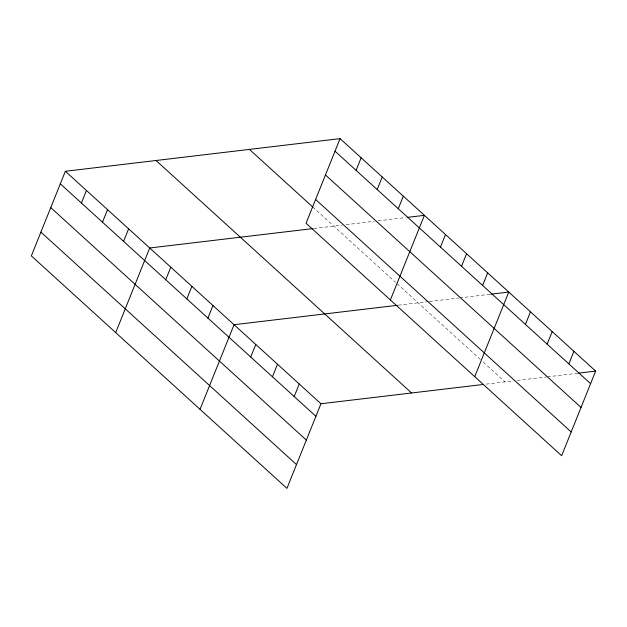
<?xml version="1.0" encoding="UTF-8"?>
<svg xmlns="http://www.w3.org/2000/svg" width="627" height="627" viewBox="0 0 627 627"><rect width="100%" height="100%" fill="white"/><g stroke="black" fill="none" stroke-linecap="round" stroke-linejoin="round"><path stroke-width="0.47" stroke-dasharray="3.13 2.35" d="M313.947 228.471L342.256 225.109M346.033 224.662L374.358 221.292M378.136 220.845L405.52 217.593M398.286 305.192L428.484 301.603M429.432 301.493L458.705 298.013M459.646 297.896L489.867 294.306M486.137 384.124L513.497 380.871M517.275 380.417L546.548 376.945M547.496 376.827L577.71 373.237M312.669 206.941L395.606 282.377M397.016 283.655L481.826 360.799M483.276 362.116L505.001 381.882"/><path stroke-width="0.94" d="M340.061 138.63L306.047 223.251L561.635 455.727L595.65 371.106L340.061 138.63L65.365 171.273L31.35 255.894L286.939 488.37L320.953 403.749L483.307 384.461M81.4 203.015L86.455 190.451M102.491 222.193L107.538 209.63M123.574 241.371L128.629 228.808M115.697 332.608L149.712 247.986L312.998 228.589M165.747 279.728L170.795 267.173M186.838 298.907L191.886 286.351M207.921 318.093L212.968 305.529M200.037 409.329L234.059 324.708L397.346 305.302M250.729 357.029L255.785 344.466M272.455 376.788L277.51 364.224M356.097 170.372L361.144 157.808M377.18 189.55L382.235 176.986M294.181 396.554L299.236 383.99M398.27 208.728L403.318 196.165M390.386 299.965L424.408 215.343L407.409 217.365M440.444 247.085L445.491 234.529M461.527 266.271L466.574 253.708M482.61 285.45L487.665 272.886M474.733 376.686L508.748 292.064L490.808 294.196M525.426 324.386L530.473 311.823M547.152 344.145L552.199 331.589M568.877 363.911L573.924 351.347M578.65 373.128L595.65 371.106M335.014 151.193L590.603 383.669M325.452 174.972L581.041 407.448M315.6 199.472L571.189 431.948M249.413 149.398L312.669 206.941M156.013 160.496L411.602 392.98M65.365 171.273L320.953 403.749M60.317 183.836L315.906 416.312M50.756 207.615L306.344 440.091M40.912 232.115L296.5 464.591"/></g></svg>
